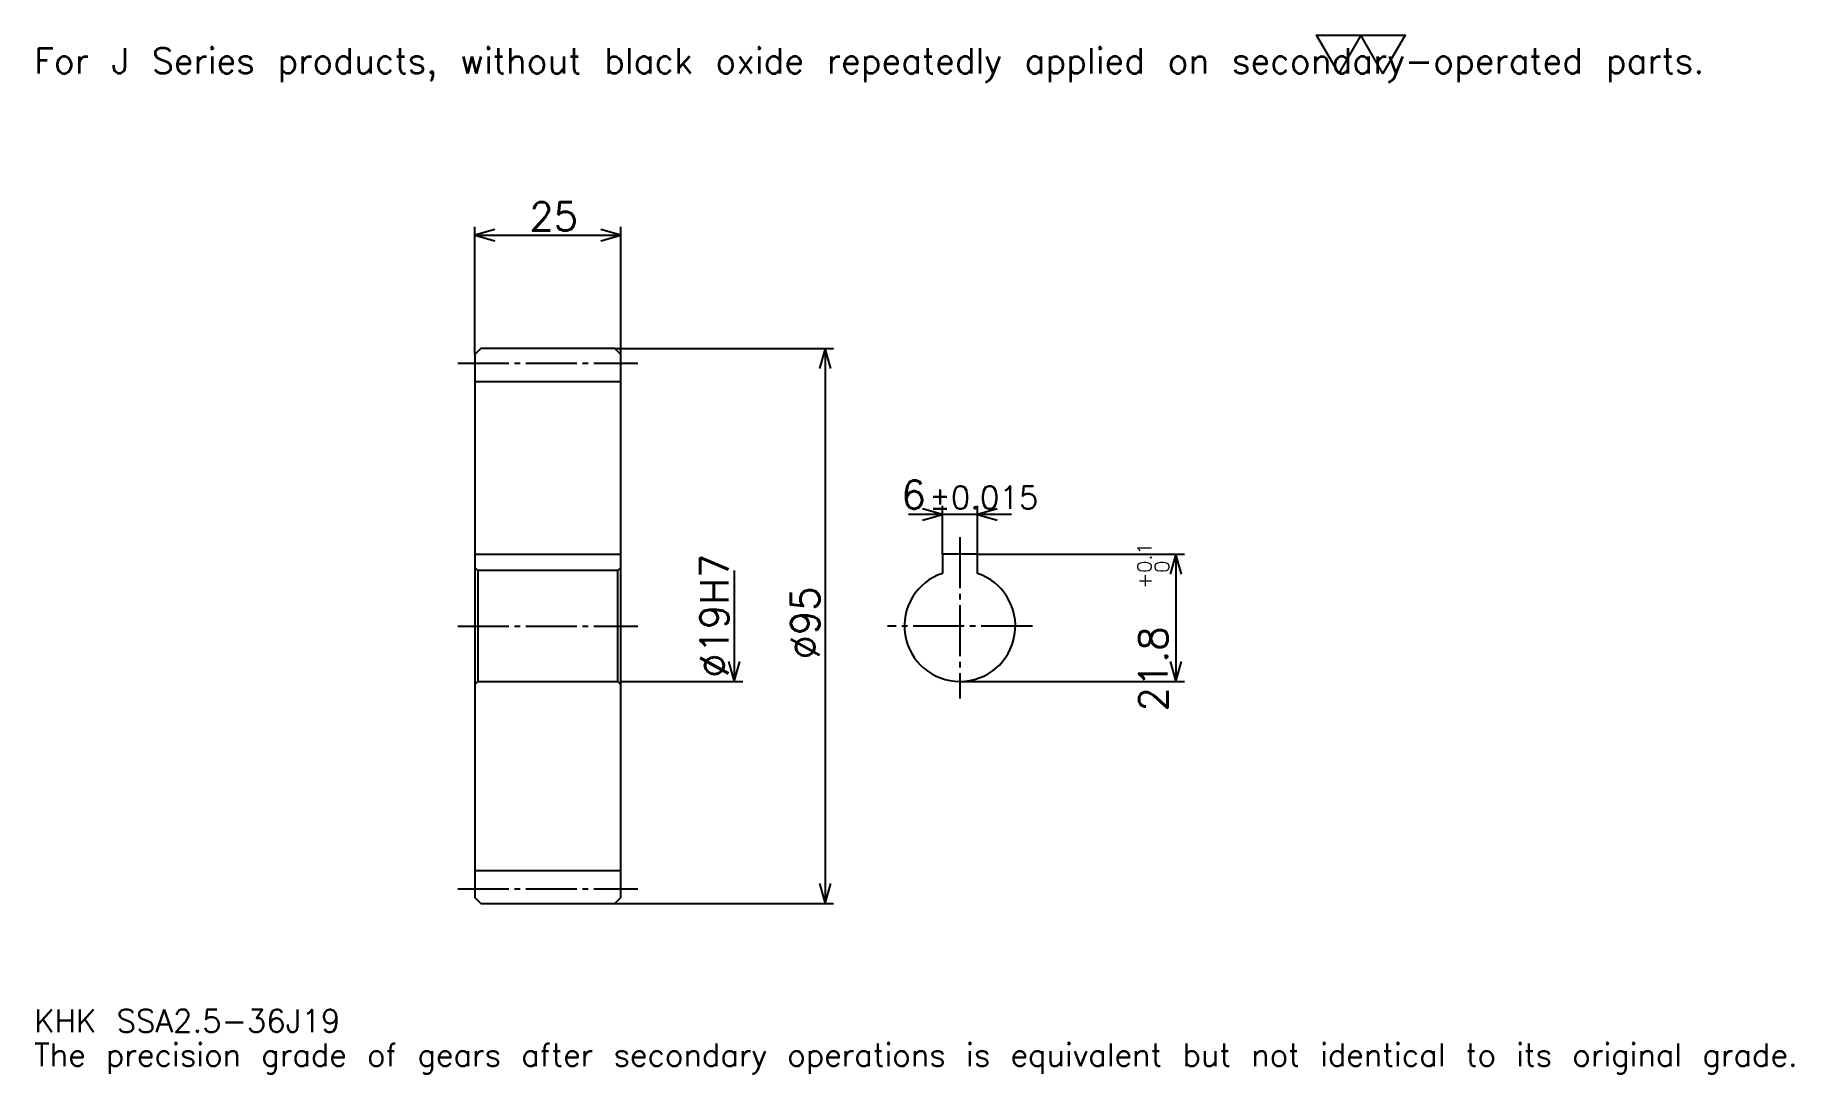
# Model space of a CAD drawing. Extents: x 10 to 311, y 4 to 181.
import ezdxf

# ---------------------------------------------------------------- set-up
doc = ezdxf.new("R2010")
doc.units = 0
doc.linetypes.add('DASHDOT', pattern=[11.657608, 8.743207, -0.971467, 0.971467, -0.971467])
doc.layers.get('0').update_dxf_attribs({"linetype": 'CONTINUOUS'})
doc.layers.add('DASHDOT', color=6, linetype='DASHDOT')
doc.styles.add('KANJI', font='TXT', dxfattribs={"bigfont": 'BIGFONT'})

msp = doc.modelspace()

# ---------------------------------------------------------------- linework, layer by layer
at = {"color": 5}
for p, q in [((85.197006, 127.747963), (85.197006, 148.634521)), ((110.197006, 127.747963), (110.197006, 148.634521)), ((85.197006, 147.177307), (110.197006, 147.177307)), ((85.197006, 126.747963), (85.197006, 127.747963)), ((109.197006, 127.747963), (110.197006, 127.747963)), ((110.197006, 127.747963), (146.627045, 127.747963)), ((110.197006, 126.747963), (110.197006, 127.747963)), ((145.16983, 127.747963), (145.16983, 32.747963)), ((165.270386, 92.547966), (165.270386, 100.805435)), ((171.270386, 92.547966), (171.270386, 100.805435)), ((177.099182, 99.348236), (159.441574, 99.348236)), ((171.270386, 92.547966), (206.728943, 92.547966)), ((205.271729, 92.547966), (205.271729, 70.747963)), ((129.626358, 89.747963), (129.626358, 70.747963)), ((110.197006, 70.747963), (131.083557, 70.747963)), ((168.270386, 70.747963), (206.728943, 70.747963)), ((109.197006, 32.747963), (110.197006, 32.747963)), ((110.197006, 32.747963), (146.627045, 32.747963))]:
    msp.add_line(p, q, dxfattribs=at)
at = {"color": 4}
for p, q in [((85.197006, 122.122963), (110.197006, 122.122963)), ((85.197006, 92.547966), (110.197006, 92.547966)), ((110.197006, 90.247963), (109.697006, 89.747963)), ((85.197006, 70.247963), (85.697006, 70.747963)), ((110.197006, 70.247963), (109.697006, 70.747963)), ((85.197006, 38.372963), (110.197006, 38.372963))]:
    msp.add_line(p, q, dxfattribs=at)
at = {"color": 7}
msp.add_lwpolyline([(233.152176, 174.864136), (229.363449, 181.431259), (244.518341, 181.431259), (240.729614, 174.864136), (236.940903, 181.431259), (233.152176, 174.864136)], dxfattribs=at)
at = {"color": 5}
for points in [[(88.597145, 148.148773), (85.197006, 147.177307), (88.597145, 146.205841)], [(106.796875, 146.205841), (110.197006, 147.177307), (106.796875, 148.148773)], [(146.141296, 124.347824), (145.16983, 127.747963), (144.198364, 124.347824)], [(161.870239, 98.37677), (165.270386, 99.348236), (161.870239, 100.319702)], [(174.670517, 100.319702), (171.270386, 99.348236), (174.670517, 98.37677)], [(206.243195, 89.147827), (205.271729, 92.547966), (204.300262, 89.147827)], [(128.654892, 74.148102), (129.626358, 70.747963), (130.597824, 74.148102)], [(204.300262, 74.148102), (205.271729, 70.747963), (206.243195, 74.148102)], [(144.198364, 36.148098), (145.16983, 32.747963), (146.141296, 36.148098)]]:
    msp.add_lwpolyline(points, dxfattribs=at)
at = {"color": 4}
for points in [[(85.197006, 70.247963), (85.197006, 33.747963), (86.197006, 32.747963), (109.197006, 32.747963), (110.197006, 33.747963), (110.197006, 126.747963), (109.197006, 127.747963), (86.197006, 127.747963), (85.197006, 126.747963), (85.197006, 70.247963)], [(171.270386, 89.261841), (171.270386, 92.547966), (165.270386, 92.547966), (165.270386, 89.261841)], [(85.197006, 90.247963), (85.697006, 89.747963), (85.697006, 70.747963), (109.697006, 70.747963), (109.697006, 89.747963), (85.697006, 89.747963)]]:
    msp.add_lwpolyline(points, dxfattribs=at)
msp.add_arc((168.270386, 80.247963), 9.5, 108.40848033, 71.59151967, dxfattribs=at)
at = {"layer": 'DASHDOT', "color": 7}
for p, q in [((82.2826, 125.247963), (113.111404, 125.247963)), ((168.270386, 95.462364), (168.270386, 67.833557)), ((82.2826, 80.247963), (113.111404, 80.247963)), ((180.684784, 80.247963), (155.855972, 80.247963)), ((82.2826, 35.247963), (113.111404, 35.247963))]:
    msp.add_line(p, q, dxfattribs=at)

# ---------------------------------------------------------------- texts
at = {"color": 7, "style": 'KANJI'}
for s, height, p in [('For J Series products, without black oxide repeatedly applied on secondary-operated parts.', 4.371603, (9.714674, 174.864136)), ('25', 4.857337, (94.539734, 147.954498)), ('6', 4.857337, (158.243866, 100.319702)), ('%%p0.015', 3.88587, (163.052032, 100.319702)), ('KHK SSA2.5-36J19', 3.88587, (9.714674, 10.686141)), ('The precision grade of gears after secondary operations is equivalent but not identical to its original grade.', 3.88587, (9.714674, 4.857337))]:
    msp.add_text(s, height=height, dxfattribs=at).set_placement(p)
for s, height, p in [('0.1', 2.428668, (201.094421, 89.362541)), ('%%c19H7', 4.857337, (128.654892, 71.383324)), ('0', 2.428668, (204.105972, 89.362541)), ('+', 2.428668, (201.094421, 86.642433)), ('%%c95', 4.857337, (144.198364, 74.540588)), ('21.8', 4.857337, (203.814545, 65.617958))]:
    msp.add_text(s, height=height, rotation=90, dxfattribs=at).set_placement(p)

doc.saveas('drawing.dxf')
